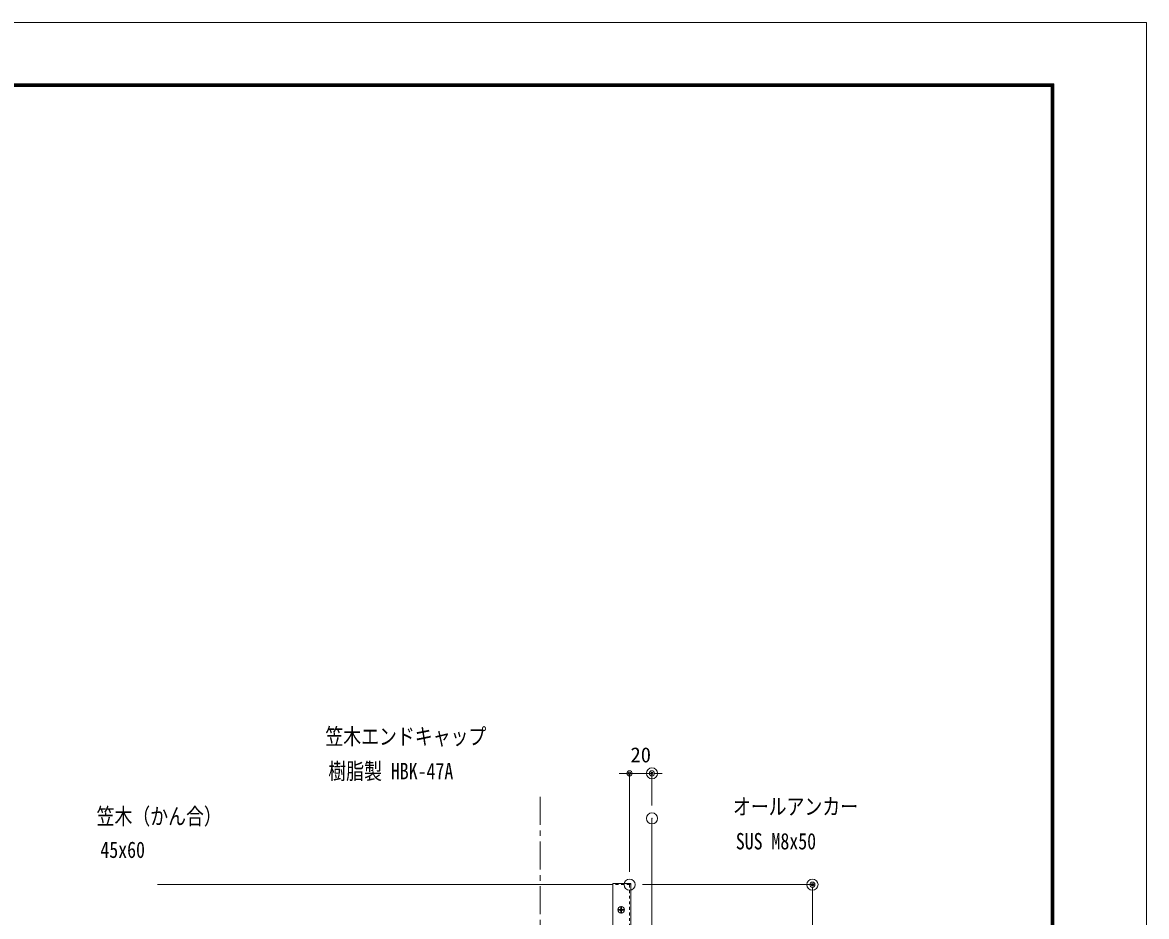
# Model space of a CAD drawing. Units: millimetres, scale not verified. Extents: x -3659 to 3659, y -1188 to 1188.
# Drawn here: x -1300 to -295, y 389 to 1188 of the extents above; entities that cross this region are included whole.
import ezdxf
from ezdxf.enums import TextEntityAlignment as Align

# ---------------------------------------------------------------- set-up
doc = ezdxf.new("R2010")
doc.units = ezdxf.units.MM
doc.header["$LTSCALE"] = 20
doc.header["$PDMODE"] = 32
doc.header["$PDSIZE"] = 10
doc.linetypes.add('USER1', pattern=[2, 1.25, -0.25, 0.25, -0.25])
doc.linetypes.add('USER5', pattern=[0.25, 0.125, -0.125])
for name, color, linetype, lineweight in [('0-0_0', 7, 'Continuous', 18), ('0-1_DEFPOINTS', 7, 'Continuous', 18), ('0-4_WAKU', 7, 'Continuous', 18), ('0-5_6ﾊｯﾁﾝｸﾞ', 4, 'Continuous', 18), ('0-7_2躯体線', 4, 'Continuous', 18), ('0-8_3中心線', 2, 'USER1', 18), ('0-A_1手摺寸法', 7, 'Continuous', 18)]:
    doc.layers.add(name, color=color, linetype=linetype, lineweight=lineweight)
doc.styles.add('ＭＳ ゴシック', font='')
doc.styles.get('ＭＳ ゴシック').set_extended_font_data('MS Gothic')

# ---------------------------------------------------------------- blocks, each defined once
blk = doc.blocks.new('_ORIGIN2')
at = {"layer": '0-0_0'}
blk.add_line((-0.5, 0), (-1, 0), dxfattribs=at)
for radius in [0.5, 0.25]:
    blk.add_circle((0, 0), radius, dxfattribs=at)
blk = doc.blocks.new('D27')
at = {"layer": '0-1_DEFPOINTS'}
for p in [(1381.3, 940.56), (1381.3, 900.28), (1361.3, 841.05)]:
    blk.add_point(p, dxfattribs=at)
at = {"layer": '0-A_1手摺寸法'}
for p, q in [((1356.7, 940.56), (1352.1, 940.56)), ((1361.3, 852.55), (1361.3, 940.56)), ((1361.3, 940.56), (1381.3, 940.56)), ((1381.3, 911.78), (1381.3, 940.56)), ((1385.9, 940.56), (1390.5, 940.56))]:
    blk.add_line(p, q, dxfattribs=at)
at = {"layer": '0-A_1手摺寸法', "xscale": 4.6, "yscale": 4.6}
blk.add_blockref('_ORIGIN2', (1361.3, 940.56), dxfattribs=at)
at = {"layer": '0-A_1手摺寸法', "xscale": 4.6, "yscale": 4.6, "rotation": 180}
blk.add_blockref('_ORIGIN2', (1381.3, 940.56), dxfattribs=at)
at = {"layer": '0-A_1手摺寸法', "style": 'ＭＳ ゴシック'}
blk.add_text('20', height=13.49, dxfattribs=at).set_placement((1362.1, 946.31), align=Align.BOTTOM_LEFT)
blk = doc.blocks.new('D31')
at = {"layer": '0-1_DEFPOINTS'}
for p in [(1361.3, 841.05), (1524.85, 841.05)]:
    blk.add_point(p, dxfattribs=at)
at = {"layer": '0-A_1手摺寸法'}
for p, q in [((1372.8, 841.05), (1524.85, 841.05)), ((1524.85, -254.35), (1524.85, 836.45))]:
    blk.add_line(p, q, dxfattribs=at)
at = {"layer": '0-A_1手摺寸法', "xscale": 4.6, "yscale": 4.6, "rotation": 90}
blk.add_blockref('_ORIGIN2', (1524.85, 841.05), dxfattribs=at)

msp = doc.modelspace()

# ---------------------------------------------------------------- linework, layer by layer
at = {"layer": '0-0_0'}
for p, q in [((-772.35, 417.11), (-1179.85, 417.11)), ((-756.35, 418.11), (-772.35, 418.11)), ((-772.35, 418.11), (-772.35, 371.11)), ((-756.35, 418.11), (-756.35, 371.11))]:
    msp.add_line(p, q, dxfattribs=at)
at = {"layer": '0-0_0', "linetype": 'USER5'}
for q in [(-772.35, 417.11), (-757.35, 372.11)]:
    msp.add_line((-757.35, 417.11), q, dxfattribs=at)
at = {"layer": '0-1_DEFPOINTS', "color": 5}
for p, q in [((-294.91, 1188), (-3658.91, 1188)), ((-294.91, -1188), (-294.91, 1188))]:
    msp.add_line(p, q, dxfattribs=at)
at = {"layer": '0-4_WAKU'}
for p, q in [((-377.71, 1133.2), (-3580.11, 1133.2)), ((-378.31, 1132.6), (-3579.51, 1132.6)), ((-378.91, 1132), (-3578.91, 1132)), ((-379.51, 1131.4), (-3578.31, 1131.4)), ((-380.11, 1130.8), (-3577.71, 1130.8)), ((-380.11, -1126.8), (-380.11, 1130.8)), ((-379.51, -1127.4), (-379.51, 1131.4)), ((-378.91, -1128), (-378.91, 1132)), ((-378.31, -1128.6), (-378.31, 1132.6)), ((-377.71, -1129.2), (-377.71, 1133.2))]:
    msp.add_line(p, q, dxfattribs=at)
at = {"layer": '0-5_6ﾊｯﾁﾝｸﾞ'}
for p, q in [((-761.55, 394.61), (-768.15, 394.61)), ((-765.72, 394.98), (-767.25, 394.98)), ((-767.25, 394.23), (-767.25, 394.98)), ((-765.72, 394.23), (-767.25, 394.23)), ((-765.22, 397.01), (-765.22, 395.48)), ((-765.22, 397.01), (-764.47, 397.01)), ((-765.22, 392.2), (-765.22, 393.73)), ((-765.22, 392.2), (-764.47, 392.2)), ((-764.85, 391.31), (-764.85, 397.91)), ((-764.47, 397.01), (-764.47, 395.48)), ((-764.47, 392.2), (-764.47, 393.73)), ((-763.97, 394.98), (-762.44, 394.98)), ((-763.97, 394.23), (-762.44, 394.23)), ((-762.44, 394.23), (-762.44, 394.98))]:
    msp.add_line(p, q, dxfattribs=at)
msp.add_circle((-764.85, 394.61), 3, dxfattribs=at)
for centre, start, end in [((-765.72, 395.48), 270, 0), ((-765.72, 393.73), 0, 90), ((-763.97, 395.48), 180, 270), ((-763.97, 393.73), 90, 180)]:
    msp.add_arc(centre, 0.5, start, end, dxfattribs=at)
at = {"layer": '0-7_2躯体線'}
msp.add_line((-737.35, 476.34), (-737.35, -791.43), dxfattribs=at)
at = {"layer": '0-8_3中心線'}
msp.add_line((-837.35, 495.61), (-837.35, -792.62), dxfattribs=at)

# ---------------------------------------------------------------- block references
at = {"layer": '0-A_1手摺寸法'}
for name in ['D27', 'D31']:
    msp.add_blockref(name, (-2118.65, -423.94), dxfattribs=at)

# ---------------------------------------------------------------- texts
at = {"layer": '0-0_0', "style": 'ＭＳ ゴシック', "width": 0.8}
for s, p in [('笠木エンドキャップ', (-1029.52, 537.87)), ('樹脂製 HBK-47A', (-1026.91, 506.89)), ('オールアンカー', (-664.93, 475.2)), ('笠木（かん合）', (-1234.18, 466.52)), ('SUS M8x50', (-662.33, 444.21)), ('45x60', (-1230.81, 436.59))]:
    msp.add_text(s, height=14.66, dxfattribs=at).set_placement(p, align=Align.BOTTOM_LEFT)

doc.saveas('drawing.dxf')
